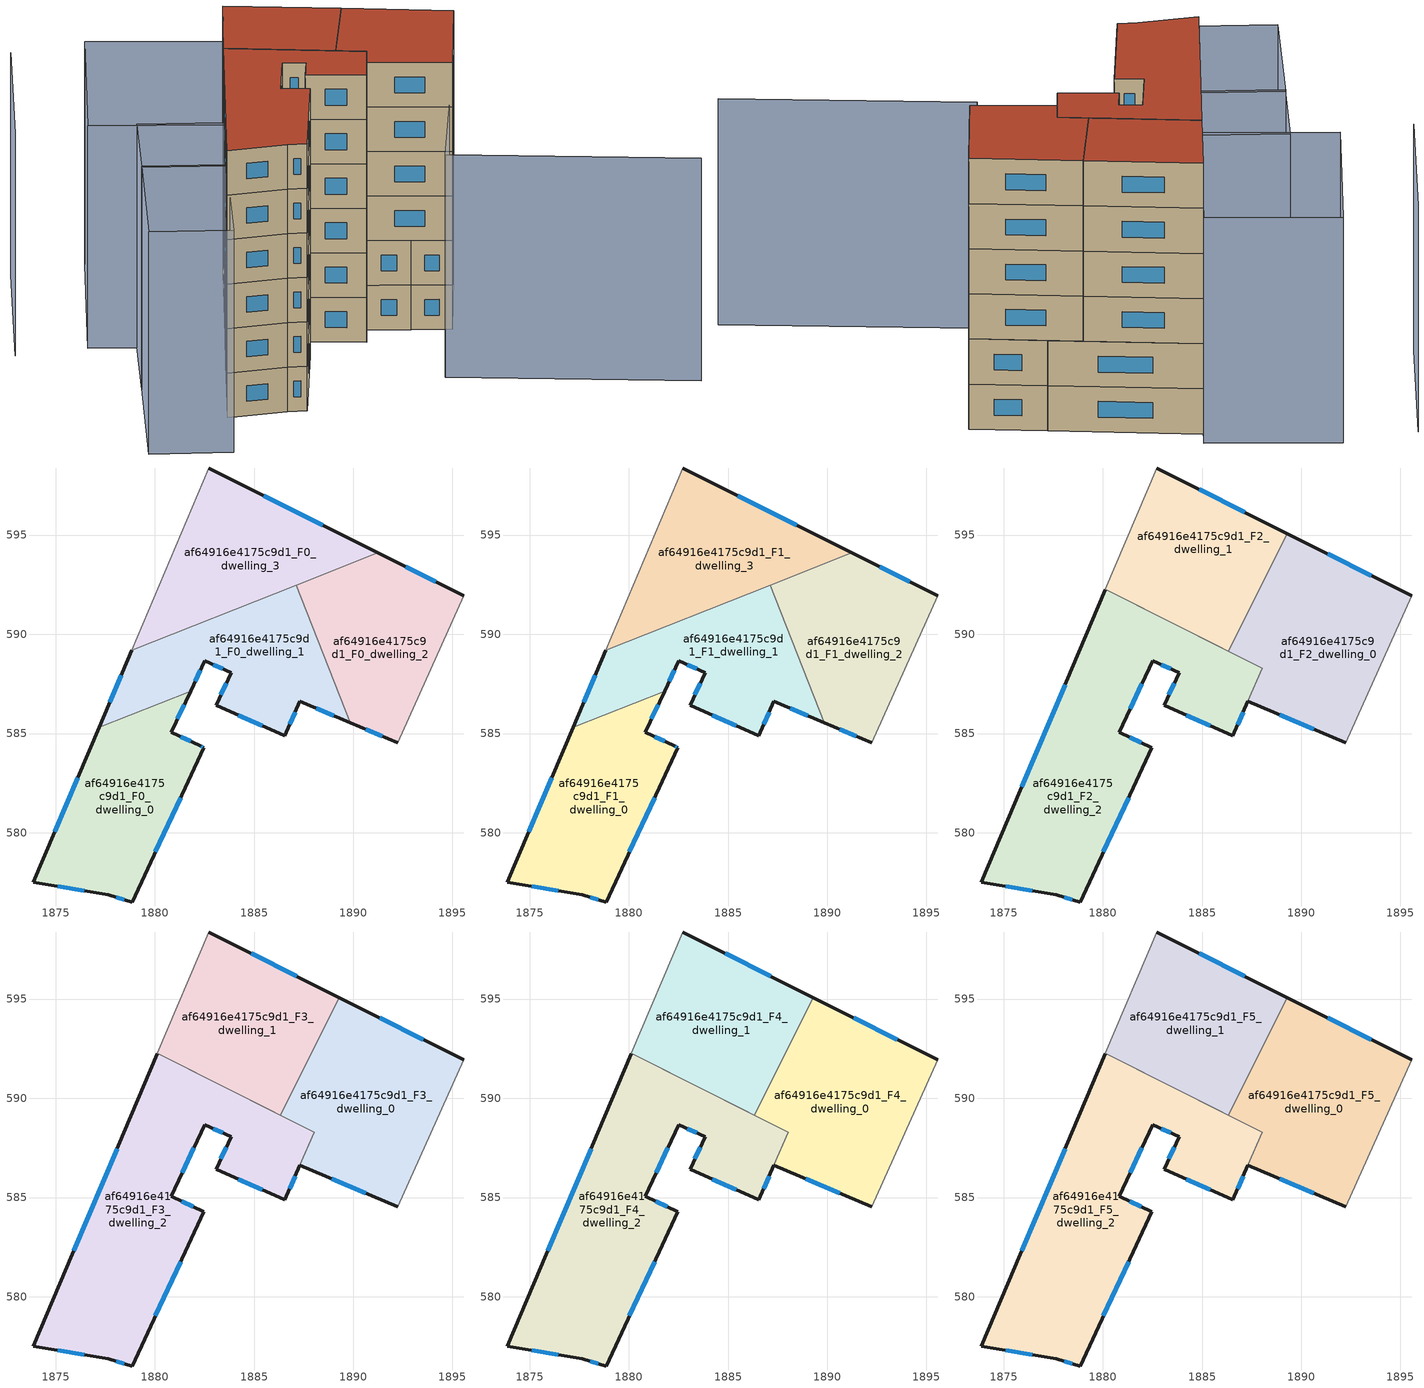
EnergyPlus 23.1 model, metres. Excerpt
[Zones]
af64916e4175c9d1_F0_dwelling_0
 floor ground (EU_floor_Construction): 1881.8,587.14 1880.83,585.06 1882.28,584.38 1882.48,584.29 1878.86,576.51 1877.67,576.88 1873.89,577.51 1877.19,585.32 z0
 wall outside (EU_wall_Construction): 1877.19,585.32 1873.89,577.51 1877.67,576.88 1878.86,576.51 1882.48,584.29 1882.28,584.38 1880.83,585.06 1881.8,587.14 z0:3
 wall to af64916e4175c9d1_F0_dwelling_1 (EU_wall_Construction): 1881.8,587.14 1877.19,585.32 z0:3
 window (EU_Window_Construction): 1878.05,576.76 1878.47,576.63 / 1875.12,577.31 1876.44,577.09 / 1876.12,582.78 1874.96,580.05 / 1881.14,585.74 1881.48,586.46 / 1881.81,584.6 1881.3,584.84 / 1882.41,584.32 1882.34,584.35 / 1880.03,579.04 1881.3,581.76 z0.98:2.02
af64916e4175c9d1_F0_dwelling_1
 floor ground (EU_floor_Construction): 1887.12,592.48 1889.85,585.55 1887.32,586.63 1886.55,584.89 1883.09,586.42 1883.85,588.06 1882.53,588.68 1881.8,587.14 1877.19,585.32 1878.84,589.21 z0
 wall outside (EU_wall_Construction): 1881.8,587.14 1882.53,588.68 1883.85,588.06 1883.09,586.42 1886.55,584.89 1887.32,586.63 1889.85,585.55 / 1878.84,589.21 1877.19,585.32 z0:3
 wall to af64916e4175c9d1_F0_dwelling_2 (EU_wall_Construction): 1889.85,585.55 1887.12,592.48 z0:3
 wall to af64916e4175c9d1_F0_dwelling_3 (EU_wall_Construction): 1887.12,592.48 1878.84,589.21 z0:3
 window (EU_Window_Construction): 1883.6,587.53 1883.33,586.96 / 1882.96,588.48 1883.42,588.26 / 1882.04,587.64 1882.29,588.18 / 1878.31,587.94 1877.73,586.58 / 1888.14,586.28 1889.03,585.9 / 1886.8,585.46 1887.07,586.07 / 1884.21,585.92 1885.42,585.39 z0.98:2.02
af64916e4175c9d1_F0_dwelling_2
 floor ground (EU_floor_Construction): 1895.56,591.94 1892.24,584.54 1889.85,585.55 1887.12,592.48 1891.24,594.11 z0
 wall outside (EU_wall_Construction): 1889.85,585.55 1892.24,584.54 / 1895.56,591.94 1891.24,594.11 z0:3
 wall adiabatic (EU_wall_Construction): 1892.24,584.54 1895.56,591.94 z0:3
 wall to af64916e4175c9d1_F0_dwelling_3 (EU_wall_Construction): 1891.24,594.11 1887.12,592.48 z0:3
 window (EU_Window_Construction): 1890.63,585.22 1891.46,584.87 / 1894.15,592.64 1892.65,593.4 z0.98:2.02
af64916e4175c9d1_F0_dwelling_3
 floor ground (EU_floor_Construction): 1891.24,594.11 1878.84,589.21 1882.73,598.38 z0
 wall outside (EU_wall_Construction): 1891.24,594.11 1882.73,598.38 z0:3
 wall adiabatic (EU_wall_Construction): 1882.73,598.38 1878.84,589.21 z0:3
 window (EU_Window_Construction): 1888.47,595.5 1885.5,596.99 z0.98:2.02
af64916e4175c9d1_F1_dwelling_0
 floor to af64916e4175c9d1_F0_dwelling_0 (EU_floor_Construction): 1881.8,587.14 1880.83,585.06 1882.28,584.38 1882.48,584.29 1878.86,576.51 1877.67,576.88 1873.89,577.51 1877.19,585.32 z3
 wall outside (EU_wall_Construction): 1877.19,585.32 1873.89,577.51 1877.67,576.88 1878.86,576.51 1882.48,584.29 1882.28,584.38 1880.83,585.06 1881.8,587.14 z3:6
 wall to af64916e4175c9d1_F1_dwelling_1 (EU_wall_Construction): 1881.8,587.14 1877.19,585.32 z3:6
 window (EU_Window_Construction): 1878.05,576.76 1878.47,576.63 / 1875.12,577.31 1876.44,577.09 / 1876.12,582.78 1874.96,580.05 / 1881.14,585.74 1881.48,586.46 / 1881.81,584.6 1881.3,584.84 / 1882.41,584.32 1882.34,584.35 / 1880.03,579.04 1881.3,581.76 z3.98:5.02
af64916e4175c9d1_F1_dwelling_1
 floor to af64916e4175c9d1_F0_dwelling_1 (EU_floor_Construction): 1887.12,592.48 1889.85,585.55 1887.32,586.63 1886.55,584.89 1883.09,586.42 1883.85,588.06 1882.53,588.68 1881.8,587.14 1877.19,585.32 1878.84,589.21 z3
 wall outside (EU_wall_Construction): 1881.8,587.14 1882.53,588.68 1883.85,588.06 1883.09,586.42 1886.55,584.89 1887.32,586.63 1889.85,585.55 / 1878.84,589.21 1877.19,585.32 z3:6
 wall to af64916e4175c9d1_F1_dwelling_2 (EU_wall_Construction): 1889.85,585.55 1887.12,592.48 z3:6
 wall to af64916e4175c9d1_F1_dwelling_3 (EU_wall_Construction): 1887.12,592.48 1878.84,589.21 z3:6
 window (EU_Window_Construction): 1883.6,587.53 1883.33,586.96 / 1882.96,588.48 1883.42,588.26 / 1882.04,587.64 1882.29,588.18 / 1878.31,587.94 1877.73,586.58 / 1888.14,586.28 1889.03,585.9 / 1886.8,585.46 1887.07,586.07 / 1884.21,585.92 1885.42,585.39 z3.98:5.02
af64916e4175c9d1_F1_dwelling_2
 floor to af64916e4175c9d1_F0_dwelling_2 (EU_floor_Construction): 1895.56,591.94 1892.24,584.54 1889.85,585.55 1887.12,592.48 1891.24,594.11 z3
 wall outside (EU_wall_Construction): 1889.85,585.55 1892.24,584.54 / 1895.56,591.94 1891.24,594.11 z3:6
 wall adiabatic (EU_wall_Construction): 1892.24,584.54 1895.56,591.94 z3:6
 wall to af64916e4175c9d1_F1_dwelling_3 (EU_wall_Construction): 1891.24,594.11 1887.12,592.48 z3:6
 window (EU_Window_Construction): 1890.63,585.22 1891.46,584.87 / 1894.15,592.64 1892.65,593.4 z3.98:5.02
af64916e4175c9d1_F1_dwelling_3
 floor to af64916e4175c9d1_F0_dwelling_3 (EU_floor_Construction): 1891.24,594.11 1878.84,589.21 1882.73,598.38 z3
 wall outside (EU_wall_Construction): 1891.24,594.11 1882.73,598.38 z3:6
 wall adiabatic (EU_wall_Construction): 1882.73,598.38 1878.84,589.21 z3:6
 window (EU_Window_Construction): 1888.47,595.5 1885.5,596.99 z3.98:5.02
 ceiling adiabatic (EU_roof_Construction): 1882.97,590.84 1880.14,592.26 1878.84,589.21 z6
af64916e4175c9d1_F2_dwelling_0
 floor to af64916e4175c9d1_F1_dwelling_2 (EU_floor_Construction): 1895.56,591.94 1892.24,584.54 1889.85,585.55 1887.51,591.5 1888.21,592.91 1891.24,594.1 z6
 floor to af64916e4175c9d1_F1_dwelling_1 (EU_floor_Construction): 1887.51,591.5 1889.85,585.55 1887.32,586.63 1888.04,588.29 1884.24,590.2 1886.33,589.15 z6
 floor to af64916e4175c9d1_F1_dwelling_3 (EU_floor_Construction): 1891.24,594.1 1888.21,592.91 1889.3,595.08 z6
 wall outside (EU_wall_Construction): 1895.56,591.94 1889.3,595.08 / 1887.31,586.63 1892.24,584.54 z6:9
 wall to af64916e4175c9d1_F2_dwelling_1 (EU_wall_Construction): 1889.3,595.08 1886.33,589.15 1880.14,592.26 z6:9
 wall adiabatic (EU_wall_Construction): 1892.24,584.54 1895.56,591.94 z6:9
 wall to af64916e4175c9d1_F2_dwelling_2 (EU_wall_Construction): 1880.14,592.26 1888.04,588.29 1887.31,586.63 z6:9
 window (EU_Window_Construction): 1893.52,592.96 1891.34,594.06 / 1888.91,585.95 1890.63,585.22 z6.98:8.02
af64916e4175c9d1_F2_dwelling_1
 floor to af64916e4175c9d1_F1_dwelling_1 (EU_floor_Construction): 1887.12,592.48 1887.51,591.5 1886.33,589.15 1882.97,590.84 z6
 floor to af64916e4175c9d1_F1_dwelling_3 (EU_floor_Construction): 1889.3,595.08 1888.21,592.91 1882.97,590.84 1880.14,592.26 1882.73,598.38 z6
 floor to af64916e4175c9d1_F1_dwelling_2 (EU_floor_Construction): 1888.21,592.91 1887.51,591.5 1887.12,592.48 z6
 wall outside (EU_wall_Construction): 1889.3,595.08 1882.73,598.38 z6:9
 wall adiabatic (EU_wall_Construction): 1882.73,598.38 1880.14,592.26 z6:9
 window (EU_Window_Construction): 1887.16,596.15 1884.87,597.31 z6.98:8.02
af64916e4175c9d1_F2_dwelling_2
 floor to af64916e4175c9d1_F1_dwelling_0 (EU_floor_Construction): 1881.8,587.14 1880.83,585.06 1882.28,584.38 1882.48,584.29 1878.86,576.51 1877.67,576.88 1873.89,577.51 1877.19,585.32 z6
 floor to af64916e4175c9d1_F1_dwelling_1 (EU_floor_Construction): 1888.04,588.29 1887.32,586.63 1886.55,584.89 1883.09,586.42 1883.85,588.06 1882.53,588.68 1881.8,587.14 1877.19,585.32 1878.84,589.21 1882.96,590.84 z6
 floor adiabatic (EU_floor_Construction): 1882.96,590.84 1878.84,589.21 1880.13,592.26 z6
 wall outside (EU_wall_Construction): 1880.13,592.26 1873.89,577.51 1877.67,576.88 1878.86,576.51 1882.48,584.29 1880.83,585.06 1882.53,588.68 1883.85,588.06 1883.09,586.42 1886.55,584.89 1887.31,586.63 z6:9
 window (EU_Window_Construction): 1882.96,588.48 1883.42,588.26 / 1881.38,586.24 1881.97,587.5 / 1881.94,584.54 1881.36,584.81 / 1880.03,579.04 1881.3,581.76 / 1878.05,576.76 1878.47,576.63 / 1875.12,577.31 1876.44,577.09 / 1878.1,587.46 1875.92,582.31 / 1886.8,585.46 1887.06,586.06 / 1884.21,585.92 1885.42,585.39 / 1883.6,587.53 1883.33,586.96 z6.98:8.02
af64916e4175c9d1_F3_dwelling_0
 floor to af64916e4175c9d1_F2_dwelling_0 (EU_floor_Construction): 1895.56,591.94 1892.24,584.54 1887.31,586.63 1888.04,588.29 1880.14,592.26 1886.33,589.15 1889.3,595.08 z9
 wall outside (EU_wall_Construction): 1895.56,591.94 1889.3,595.08 / 1887.31,586.63 1892.24,584.54 z9:12
 wall to af64916e4175c9d1_F3_dwelling_1 (EU_wall_Construction): 1889.3,595.08 1886.33,589.15 1880.14,592.26 z9:12
 wall adiabatic (EU_wall_Construction): 1892.24,584.54 1895.56,591.94 z9:12
 wall to af64916e4175c9d1_F3_dwelling_2 (EU_wall_Construction): 1880.14,592.26 1888.04,588.29 1887.31,586.63 z9:12
 window (EU_Window_Construction): 1893.52,592.96 1891.34,594.06 / 1888.91,585.95 1890.63,585.22 z9.98:11.02
af64916e4175c9d1_F3_dwelling_1
 floor to af64916e4175c9d1_F2_dwelling_1 (EU_floor_Construction): 1889.3,595.08 1886.33,589.15 1880.14,592.26 1882.73,598.38 z9
 wall outside (EU_wall_Construction): 1889.3,595.08 1882.73,598.38 z9:12
 wall adiabatic (EU_wall_Construction): 1882.73,598.38 1880.14,592.26 z9:12
 window (EU_Window_Construction): 1887.16,596.15 1884.87,597.31 z9.98:11.02
af64916e4175c9d1_F3_dwelling_2
 floor to af64916e4175c9d1_F2_dwelling_2 (EU_floor_Construction): 1888.04,588.29 1887.31,586.63 1886.55,584.89 1883.09,586.42 1883.85,588.06 1882.53,588.68 1880.83,585.06 1882.48,584.29 1878.86,576.51 1877.67,576.88 1873.89,577.51 1880.13,592.26 z9
 wall outside (EU_wall_Construction): 1880.13,592.26 1873.89,577.51 1877.67,576.88 1878.86,576.51 1882.48,584.29 1880.83,585.06 1882.53,588.68 1883.85,588.06 1883.09,586.42 1886.55,584.89 1887.31,586.63 z9:12
 window (EU_Window_Construction): 1882.96,588.48 1883.42,588.26 / 1881.38,586.24 1881.97,587.5 / 1881.94,584.54 1881.36,584.81 / 1880.03,579.04 1881.3,581.76 / 1878.05,576.76 1878.47,576.63 / 1875.12,577.31 1876.44,577.09 / 1878.1,587.46 1875.92,582.31 / 1886.8,585.46 1887.06,586.06 / 1884.21,585.92 1885.42,585.39 / 1883.6,587.53 1883.33,586.96 z9.98:11.02
af64916e4175c9d1_F4_dwelling_0
 floor to af64916e4175c9d1_F3_dwelling_0 (EU_floor_Construction): 1895.56,591.94 1892.24,584.54 1887.31,586.63 1888.04,588.29 1880.14,592.26 1886.33,589.15 1889.3,595.08 z12
 wall outside (EU_wall_Construction): 1895.56,591.94 1889.3,595.08 / 1887.31,586.63 1892.24,584.54 z12:15
 wall to af64916e4175c9d1_F4_dwelling_1 (EU_wall_Construction): 1889.3,595.08 1886.33,589.15 1880.14,592.26 z12:15
 wall adiabatic (EU_wall_Construction): 1892.24,584.54 1895.56,591.94 z12:15
 wall to af64916e4175c9d1_F4_dwelling_2 (EU_wall_Construction): 1880.14,592.26 1888.04,588.29 1887.31,586.63 z12:15
 window (EU_Window_Construction): 1893.52,592.96 1891.34,594.06 / 1888.91,585.95 1890.63,585.22 z12.98:14.02
af64916e4175c9d1_F4_dwelling_1
 floor to af64916e4175c9d1_F3_dwelling_1 (EU_floor_Construction): 1889.3,595.08 1886.33,589.15 1880.14,592.26 1882.73,598.38 z12
 wall outside (EU_wall_Construction): 1889.3,595.08 1882.73,598.38 z12:15
 wall adiabatic (EU_wall_Construction): 1882.73,598.38 1880.14,592.26 z12:15
 window (EU_Window_Construction): 1887.16,596.15 1884.87,597.31 z12.98:14.02
af64916e4175c9d1_F4_dwelling_2
 floor to af64916e4175c9d1_F3_dwelling_2 (EU_floor_Construction): 1888.04,588.29 1887.31,586.63 1886.55,584.89 1883.09,586.42 1883.85,588.06 1882.53,588.68 1880.83,585.06 1882.48,584.29 1878.86,576.51 1877.67,576.88 1873.89,577.51 1880.13,592.26 z12
 wall outside (EU_wall_Construction): 1880.13,592.26 1873.89,577.51 1877.67,576.88 1878.86,576.51 1882.48,584.29 1880.83,585.06 1882.53,588.68 1883.85,588.06 1883.09,586.42 1886.55,584.89 1887.31,586.63 z12:15
 window (EU_Window_Construction): 1882.96,588.48 1883.42,588.26 / 1881.38,586.24 1881.97,587.5 / 1881.94,584.54 1881.36,584.81 / 1880.03,579.04 1881.3,581.76 / 1878.05,576.76 1878.47,576.63 / 1875.12,577.31 1876.44,577.09 / 1878.1,587.46 1875.92,582.31 / 1886.8,585.46 1887.06,586.06 / 1884.21,585.92 1885.42,585.39 / 1883.6,587.53 1883.33,586.96 z12.98:14.02
af64916e4175c9d1_F5_dwelling_0
 floor to af64916e4175c9d1_F4_dwelling_0 (EU_floor_Construction): 1895.56,591.94 1892.24,584.54 1887.31,586.63 1888.04,588.29 1880.14,592.26 1886.33,589.15 1889.3,595.08 z15
 wall outside (EU_wall_Construction): 1895.56,591.94 1889.3,595.08 / 1887.31,586.63 1892.24,584.54 z15:18
 wall to af64916e4175c9d1_F5_dwelling_1 (EU_wall_Construction): 1889.3,595.08 1886.33,589.15 1880.14,592.26 z15:18
 wall adiabatic (EU_wall_Construction): 1892.24,584.54 1895.56,591.94 z15:18
 wall to af64916e4175c9d1_F5_dwelling_2 (EU_wall_Construction): 1880.14,592.26 1888.04,588.29 1887.31,586.63 z15:18
 window (EU_Window_Construction): 1893.52,592.96 1891.34,594.06 / 1888.91,585.95 1890.63,585.22 z15.98:17.02
 roof outside (EU_roof_Construction): 1892.24,584.54 1895.56,591.94 1889.3,595.08 1886.33,589.15 1880.14,592.26 1888.04,588.29 1887.31,586.63 z18
af64916e4175c9d1_F5_dwelling_1
 floor to af64916e4175c9d1_F4_dwelling_1 (EU_floor_Construction): 1889.3,595.08 1886.33,589.15 1880.14,592.26 1882.73,598.38 z15
 wall outside (EU_wall_Construction): 1889.3,595.08 1882.73,598.38 z15:18
 wall adiabatic (EU_wall_Construction): 1882.73,598.38 1880.14,592.26 z15:18
 window (EU_Window_Construction): 1887.16,596.15 1884.87,597.31 z15.98:17.02
 roof outside (EU_roof_Construction): 1886.33,589.15 1889.3,595.08 1882.73,598.38 1880.14,592.26 z18
af64916e4175c9d1_F5_dwelling_2
 floor to af64916e4175c9d1_F4_dwelling_2 (EU_floor_Construction): 1888.04,588.29 1887.31,586.63 1886.55,584.89 1883.09,586.42 1883.85,588.06 1882.53,588.68 1880.83,585.06 1882.48,584.29 1878.86,576.51 1877.67,576.88 1873.89,577.51 1880.13,592.26 z15
 wall outside (EU_wall_Construction): 1880.13,592.26 1873.89,577.51 1877.67,576.88 1878.86,576.51 1882.48,584.29 1880.83,585.06 1882.53,588.68 1883.85,588.06 1883.09,586.42 1886.55,584.89 1887.31,586.63 z15:18
 window (EU_Window_Construction): 1882.96,588.48 1883.42,588.26 / 1881.38,586.24 1881.97,587.5 / 1881.94,584.54 1881.36,584.81 / 1880.03,579.04 1881.3,581.76 / 1878.05,576.76 1878.47,576.63 / 1875.12,577.31 1876.44,577.09 / 1878.1,587.46 1875.92,582.31 / 1886.8,585.46 1887.06,586.06 / 1884.21,585.92 1885.42,585.39 / 1883.6,587.53 1883.33,586.96 z15.98:17.02
 roof outside (EU_roof_Construction): 1886.55,584.89 1887.31,586.63 1888.04,588.29 1880.13,592.26 1873.89,577.51 1877.67,576.88 1878.86,576.51 1882.48,584.29 1880.83,585.06 1882.53,588.68 1883.85,588.06 1883.09,586.42 z18
shading: 1870.58,603.3 1865.77,591.66 / 1903.07,570.99 1888.79,577.85 / 1888.79,577.85 1895.56,591.94 / 1867.16,574.24 1870.86,583.82 / 1870.86,583.82 1875.76,581.92 / 1875.76,581.92 1872.06,572.35 / 1872.06,572.35 1867.16,574.24 / 1870.78,583.61 1873.23,589.95 / 1873.23,589.95 1878.31,587.99 / 1878.31,587.99 1875.86,581.65 / 1875.86,581.65 1870.78,583.61 / 1883.29,599.72 1878.19,587.65 / 1878.19,587.65 1870.35,590.97 / 1870.35,590.97 1875.45,603.04 / 1875.45,603.04 1883.29,599.72 z0:15
[Building]
EU S2 Campaign: North Axis=0; Terrain=City; Solar Distribution=FullExterior
[Site:Location]
Bologna: Latitude=44.5; Longitude=11.25; Time Zone=1; Elevation=37
[SizingPeriod:WeatherFileDays]
AnnualSizingPeriod: Begin Month=1; Begin Day of Month=1; End Month=12; End Day of Month=31; Day of Week for Start Day=Monday; Use Weather File Daylight Saving Period=No; Use Weather File Rain and Snow Indicators=No
[MATERIAL]
EU_InternalMass_Material: Roughness=MediumRough; Thickness=0.1; Conductivity=1; Density=1800; Specific Heat=900; Thermal Absorptance=0.9; Solar Absorptance=0.7; Visible Absorptance=0.7
[MATERIAL:NOMASS] Roughness=MediumRough; Thermal Absorptance=0.9; Solar Absorptance=0.7; Visible Absorptance=0.7
Name | Thermal Resistance
EU_wall_NoMass | 0.905828
EU_roof_NoMass | 0.37593
EU_floor_NoMass | 0.67114
[WINDOWMATERIAL:SIMPLEGLAZINGSYSTEM]
EU_Window_SimpleGlazing: UFactor=4.52486; Solar Heat Gain Coefficient=0.85; Visible Transmittance=0.85
[CONSTRUCTION]
EU_wall_Construction: EU_wall_NoMass
EU_roof_Construction: EU_roof_NoMass
EU_floor_Construction: EU_floor_NoMass
EU_Window_Construction: EU_Window_SimpleGlazing
EU_InternalMass_Construction: EU_InternalMass_Material
[ZONE] Type=1; Multiplier=1; Ceiling Height=autocalculate; Floor Area=autocalculate; Part of Total Floor Area=Yes
Name | Volume
af64916e4175c9d1_F0_dwelling_0; af64916e4175c9d1_F1_dwelling_0 | 144.631
af64916e4175c9d1_F2_dwelling_0 | 168.578
af64916e4175c9d1_F3_dwelling_0; af64916e4175c9d1_F4_dwelling_0; af64916e4175c9d1_F5_dwelling_0 | 168.551
af64916e4175c9d1_F0_dwelling_1; af64916e4175c9d1_F1_dwelling_1 | 140.821
af64916e4175c9d1_F2_dwelling_1; af64916e4175c9d1_F3_dwelling_1; af64916e4175c9d1_F4_dwelling_1; af64916e4175c9d1_F5_dwelling_1 | 142.094
af64916e4175c9d1_F0_dwelling_2; af64916e4175c9d1_F1_dwelling_2 | 140.826
af64916e4175c9d1_F2_dwelling_2; af64916e4175c9d1_F3_dwelling_2; af64916e4175c9d1_F4_dwelling_2; af64916e4175c9d1_F5_dwelling_2 | 257.695
af64916e4175c9d1_F0_dwelling_3; af64916e4175c9d1_F1_dwelling_3 | 142.115
[INTERNALMASS] Construction=EU_InternalMass_Construction
Name | Zone or ZoneList | Surface Area
af64916e4175c9d1_F0_dwelling_0_EU_InternalMass | af64916e4175c9d1_F0_dwelling_0 | 48.2102
af64916e4175c9d1_F0_dwelling_1_EU_InternalMass | af64916e4175c9d1_F0_dwelling_1 | 46.9406
af64916e4175c9d1_F0_dwelling_2_EU_InternalMass | af64916e4175c9d1_F0_dwelling_2 | 46.9408
af64916e4175c9d1_F0_dwelling_3_EU_InternalMass | af64916e4175c9d1_F0_dwelling_3 | 47.3718
af64916e4175c9d1_F1_dwelling_0_EU_InternalMass | af64916e4175c9d1_F1_dwelling_0 | 48.2102
af64916e4175c9d1_F1_dwelling_1_EU_InternalMass | af64916e4175c9d1_F1_dwelling_1 | 46.9406
af64916e4175c9d1_F1_dwelling_2_EU_InternalMass | af64916e4175c9d1_F1_dwelling_2 | 46.9408
af64916e4175c9d1_F1_dwelling_3_EU_InternalMass | af64916e4175c9d1_F1_dwelling_3 | 47.3718
af64916e4175c9d1_F2_dwelling_0_EU_InternalMass | af64916e4175c9d1_F2_dwelling_0 | 56.2054
af64916e4175c9d1_F2_dwelling_1_EU_InternalMass | af64916e4175c9d1_F2_dwelling_1 | 47.3644
af64916e4175c9d1_F2_dwelling_2_EU_InternalMass | af64916e4175c9d1_F2_dwelling_2 | 85.8936
af64916e4175c9d1_F3_dwelling_0_EU_InternalMass | af64916e4175c9d1_F3_dwelling_0 | 56.2054
af64916e4175c9d1_F3_dwelling_1_EU_InternalMass | af64916e4175c9d1_F3_dwelling_1 | 47.3644
af64916e4175c9d1_F3_dwelling_2_EU_InternalMass | af64916e4175c9d1_F3_dwelling_2 | 85.8936
af64916e4175c9d1_F4_dwelling_0_EU_InternalMass | af64916e4175c9d1_F4_dwelling_0 | 56.2054
af64916e4175c9d1_F4_dwelling_1_EU_InternalMass | af64916e4175c9d1_F4_dwelling_1 | 47.3644
af64916e4175c9d1_F4_dwelling_2_EU_InternalMass | af64916e4175c9d1_F4_dwelling_2 | 85.8936
af64916e4175c9d1_F5_dwelling_0_EU_InternalMass | af64916e4175c9d1_F5_dwelling_0 | 56.2054
af64916e4175c9d1_F5_dwelling_1_EU_InternalMass | af64916e4175c9d1_F5_dwelling_1 | 47.3644
af64916e4175c9d1_F5_dwelling_2_EU_InternalMass | af64916e4175c9d1_F5_dwelling_2 | 85.8936
[OTHEREQUIPMENT] Fuel Type=Electricity; Design Level Calculation Method=Watts/Area; Power per Zone Floor Area=1; Fraction Latent=0; Fraction Radiant=0; Fraction Lost=0; Carbon Dioxide Generation Rate=0; EndUse Subcategory=EU_Step8_InternalGains
Name | Zone or ZoneList or Space or SpaceList | Schedule
EU_Step8_InternalGain_af64916e4175c9d1_F0_dwelling_0_f000 | af64916e4175c9d1_F0_dwelling_0 | EU_Step8_GainSchedule_af64916e4175c9d1_F0_dwelling_0_f000
EU_Step8_InternalGain_af64916e4175c9d1_F0_dwelling_1_f000 | af64916e4175c9d1_F0_dwelling_1 | EU_Step8_GainSchedule_af64916e4175c9d1_F0_dwelling_1_f000
EU_Step8_InternalGain_af64916e4175c9d1_F0_dwelling_2_f000 | af64916e4175c9d1_F0_dwelling_2 | EU_Step8_GainSchedule_af64916e4175c9d1_F0_dwelling_2_f000
EU_Step8_InternalGain_af64916e4175c9d1_F0_dwelling_3_f000 | af64916e4175c9d1_F0_dwelling_3 | EU_Step8_GainSchedule_af64916e4175c9d1_F0_dwelling_3_f000
EU_Step8_InternalGain_af64916e4175c9d1_F1_dwelling_0_f000 | af64916e4175c9d1_F1_dwelling_0 | EU_Step8_GainSchedule_af64916e4175c9d1_F1_dwelling_0_f000
EU_Step8_InternalGain_af64916e4175c9d1_F1_dwelling_1_f000 | af64916e4175c9d1_F1_dwelling_1 | EU_Step8_GainSchedule_af64916e4175c9d1_F1_dwelling_1_f000
EU_Step8_InternalGain_af64916e4175c9d1_F1_dwelling_2_f000 | af64916e4175c9d1_F1_dwelling_2 | EU_Step8_GainSchedule_af64916e4175c9d1_F1_dwelling_2_f000
EU_Step8_InternalGain_af64916e4175c9d1_F1_dwelling_3_f000 | af64916e4175c9d1_F1_dwelling_3 | EU_Step8_GainSchedule_af64916e4175c9d1_F1_dwelling_3_f000
EU_Step8_InternalGain_af64916e4175c9d1_F2_dwelling_0_f000 | af64916e4175c9d1_F2_dwelling_0 | EU_Step8_GainSchedule_af64916e4175c9d1_F2_dwelling_0_f000
EU_Step8_InternalGain_af64916e4175c9d1_F2_dwelling_1_f000 | af64916e4175c9d1_F2_dwelling_1 | EU_Step8_GainSchedule_af64916e4175c9d1_F2_dwelling_1_f000
EU_Step8_InternalGain_af64916e4175c9d1_F2_dwelling_2_f000 | af64916e4175c9d1_F2_dwelling_2 | EU_Step8_GainSchedule_af64916e4175c9d1_F2_dwelling_2_f000
EU_Step8_InternalGain_af64916e4175c9d1_F3_dwelling_0_f000 | af64916e4175c9d1_F3_dwelling_0 | EU_Step8_GainSchedule_af64916e4175c9d1_F3_dwelling_0_f000
EU_Step8_InternalGain_af64916e4175c9d1_F3_dwelling_1_f000 | af64916e4175c9d1_F3_dwelling_1 | EU_Step8_GainSchedule_af64916e4175c9d1_F3_dwelling_1_f000
EU_Step8_InternalGain_af64916e4175c9d1_F3_dwelling_2_f000 | af64916e4175c9d1_F3_dwelling_2 | EU_Step8_GainSchedule_af64916e4175c9d1_F3_dwelling_2_f000
EU_Step8_InternalGain_af64916e4175c9d1_F4_dwelling_0_f000 | af64916e4175c9d1_F4_dwelling_0 | EU_Step8_GainSchedule_af64916e4175c9d1_F4_dwelling_0_f000
EU_Step8_InternalGain_af64916e4175c9d1_F4_dwelling_1_f000 | af64916e4175c9d1_F4_dwelling_1 | EU_Step8_GainSchedule_af64916e4175c9d1_F4_dwelling_1_f000
EU_Step8_InternalGain_af64916e4175c9d1_F4_dwelling_2_f000 | af64916e4175c9d1_F4_dwelling_2 | EU_Step8_GainSchedule_af64916e4175c9d1_F4_dwelling_2_f000
EU_Step8_InternalGain_af64916e4175c9d1_F5_dwelling_0_f000 | af64916e4175c9d1_F5_dwelling_0 | EU_Step8_GainSchedule_af64916e4175c9d1_F5_dwelling_0_f000
EU_Step8_InternalGain_af64916e4175c9d1_F5_dwelling_1_f000 | af64916e4175c9d1_F5_dwelling_1 | EU_Step8_GainSchedule_af64916e4175c9d1_F5_dwelling_1_f000
EU_Step8_InternalGain_af64916e4175c9d1_F5_dwelling_2_f000 | af64916e4175c9d1_F5_dwelling_2 | EU_Step8_GainSchedule_af64916e4175c9d1_F5_dwelling_2_f000
[ZONEVENTILATION:DESIGNFLOWRATE] Schedule=EU_AlwaysOn; Design Flow Rate Calculation Method=AirChanges/Hour; Air Changes per Hour=0.73129; Ventilation Type=Natural; Fan Pressure Rise=0; Fan Total Efficiency=1; Constant Term Coefficient=1; Temperature Term Coefficient=0; Velocity Term Coefficient=0; Velocity Squared Term Coefficient=0; Minimum Indoor Temperature=-100; Maximum Indoor Temperature=100; Delta Temperature=-100; Minimum Outdoor Temperature=-100; Maximum Outdoor Temperature=100; Maximum Wind Speed=40
Name | Zone or ZoneList or Space or SpaceList
EU_ConstantAir_af64916e4175c9d1_F0_dwelling_0 | af64916e4175c9d1_F0_dwelling_0
EU_ConstantAir_af64916e4175c9d1_F0_dwelling_1 | af64916e4175c9d1_F0_dwelling_1
EU_ConstantAir_af64916e4175c9d1_F0_dwelling_2 | af64916e4175c9d1_F0_dwelling_2
EU_ConstantAir_af64916e4175c9d1_F0_dwelling_3 | af64916e4175c9d1_F0_dwelling_3
EU_ConstantAir_af64916e4175c9d1_F1_dwelling_0 | af64916e4175c9d1_F1_dwelling_0
EU_ConstantAir_af64916e4175c9d1_F1_dwelling_1 | af64916e4175c9d1_F1_dwelling_1
EU_ConstantAir_af64916e4175c9d1_F1_dwelling_2 | af64916e4175c9d1_F1_dwelling_2
EU_ConstantAir_af64916e4175c9d1_F1_dwelling_3 | af64916e4175c9d1_F1_dwelling_3
EU_ConstantAir_af64916e4175c9d1_F2_dwelling_0 | af64916e4175c9d1_F2_dwelling_0
EU_ConstantAir_af64916e4175c9d1_F2_dwelling_1 | af64916e4175c9d1_F2_dwelling_1
EU_ConstantAir_af64916e4175c9d1_F2_dwelling_2 | af64916e4175c9d1_F2_dwelling_2
EU_ConstantAir_af64916e4175c9d1_F3_dwelling_0 | af64916e4175c9d1_F3_dwelling_0
EU_ConstantAir_af64916e4175c9d1_F3_dwelling_1 | af64916e4175c9d1_F3_dwelling_1
EU_ConstantAir_af64916e4175c9d1_F3_dwelling_2 | af64916e4175c9d1_F3_dwelling_2
EU_ConstantAir_af64916e4175c9d1_F4_dwelling_0 | af64916e4175c9d1_F4_dwelling_0
EU_ConstantAir_af64916e4175c9d1_F4_dwelling_1 | af64916e4175c9d1_F4_dwelling_1
EU_ConstantAir_af64916e4175c9d1_F4_dwelling_2 | af64916e4175c9d1_F4_dwelling_2
EU_ConstantAir_af64916e4175c9d1_F5_dwelling_0 | af64916e4175c9d1_F5_dwelling_0
EU_ConstantAir_af64916e4175c9d1_F5_dwelling_1 | af64916e4175c9d1_F5_dwelling_1
EU_ConstantAir_af64916e4175c9d1_F5_dwelling_2 | af64916e4175c9d1_F5_dwelling_2
[HVACTEMPLATE:THERMOSTAT] Constant Heating Setpoint=20; Constant Cooling Setpoint=50
EU_HeatOnly_af64916e4175c9d1_F0_dwelling_0; EU_HeatOnly_af64916e4175c9d1_F0_dwelling_1; EU_HeatOnly_af64916e4175c9d1_F0_dwelling_2; EU_HeatOnly_af64916e4175c9d1_F0_dwelling_3; EU_HeatOnly_af64916e4175c9d1_F1_dwelling_0; EU_HeatOnly_af64916e4175c9d1_F1_dwelling_1; EU_HeatOnly_af64916e4175c9d1_F1_dwelling_2; EU_HeatOnly_af64916e4175c9d1_F1_dwelling_3; EU_HeatOnly_af64916e4175c9d1_F2_dwelling_0; EU_HeatOnly_af64916e4175c9d1_F2_dwelling_1; EU_HeatOnly_af64916e4175c9d1_F2_dwelling_2; EU_HeatOnly_af64916e4175c9d1_F3_dwelling_0; EU_HeatOnly_af64916e4175c9d1_F3_dwelling_1; EU_HeatOnly_af64916e4175c9d1_F3_dwelling_2; EU_HeatOnly_af64916e4175c9d1_F4_dwelling_0; EU_HeatOnly_af64916e4175c9d1_F4_dwelling_1; EU_HeatOnly_af64916e4175c9d1_F4_dwelling_2; EU_HeatOnly_af64916e4175c9d1_F5_dwelling_0; EU_HeatOnly_af64916e4175c9d1_F5_dwelling_1; EU_HeatOnly_af64916e4175c9d1_F5_dwelling_2
[HVACTEMPLATE:ZONE:IDEALLOADSAIRSYSTEM] System Availability Schedule=EU_AlwaysOn; Maximum Heating Supply Air Temperature=50; Minimum Cooling Supply Air Temperature=13; Maximum Heating Supply Air Humidity Ratio=0.0156; Minimum Cooling Supply Air Humidity Ratio=0.0077; Heating Limit=NoLimit; Cooling Limit=NoLimit; Heating Availability Schedule=EU_AlwaysOn; Cooling Availability Schedule=EU_CoolingOff; Dehumidification Control Type=ConstantSensibleHeatRatio; Cooling Sensible Heat Ratio=0.7; Dehumidification Setpoint=60; Humidification Control Type=None; Humidification Setpoint=30; Outdoor Air Method=None; Outdoor Air Flow Rate per Person=0.00944; Outdoor Air Flow Rate per Zone Floor Area=0; Outdoor Air Flow Rate per Zone=0; Demand Controlled Ventilation Type=None; Outdoor Air Economizer Type=NoEconomizer; Heat Recovery Type=None; Sensible Heat Recovery Effectiveness=0.7; Latent Heat Recovery Effectiveness=0.65
Name | Template Thermostat
af64916e4175c9d1_F0_dwelling_0 | EU_HeatOnly_af64916e4175c9d1_F0_dwelling_0
af64916e4175c9d1_F0_dwelling_1 | EU_HeatOnly_af64916e4175c9d1_F0_dwelling_1
af64916e4175c9d1_F0_dwelling_2 | EU_HeatOnly_af64916e4175c9d1_F0_dwelling_2
af64916e4175c9d1_F0_dwelling_3 | EU_HeatOnly_af64916e4175c9d1_F0_dwelling_3
af64916e4175c9d1_F1_dwelling_0 | EU_HeatOnly_af64916e4175c9d1_F1_dwelling_0
af64916e4175c9d1_F1_dwelling_1 | EU_HeatOnly_af64916e4175c9d1_F1_dwelling_1
af64916e4175c9d1_F1_dwelling_2 | EU_HeatOnly_af64916e4175c9d1_F1_dwelling_2
af64916e4175c9d1_F1_dwelling_3 | EU_HeatOnly_af64916e4175c9d1_F1_dwelling_3
af64916e4175c9d1_F2_dwelling_0 | EU_HeatOnly_af64916e4175c9d1_F2_dwelling_0
af64916e4175c9d1_F2_dwelling_1 | EU_HeatOnly_af64916e4175c9d1_F2_dwelling_1
af64916e4175c9d1_F2_dwelling_2 | EU_HeatOnly_af64916e4175c9d1_F2_dwelling_2
af64916e4175c9d1_F3_dwelling_0 | EU_HeatOnly_af64916e4175c9d1_F3_dwelling_0
af64916e4175c9d1_F3_dwelling_1 | EU_HeatOnly_af64916e4175c9d1_F3_dwelling_1
af64916e4175c9d1_F3_dwelling_2 | EU_HeatOnly_af64916e4175c9d1_F3_dwelling_2
af64916e4175c9d1_F4_dwelling_0 | EU_HeatOnly_af64916e4175c9d1_F4_dwelling_0
af64916e4175c9d1_F4_dwelling_1 | EU_HeatOnly_af64916e4175c9d1_F4_dwelling_1
af64916e4175c9d1_F4_dwelling_2 | EU_HeatOnly_af64916e4175c9d1_F4_dwelling_2
af64916e4175c9d1_F5_dwelling_0 | EU_HeatOnly_af64916e4175c9d1_F5_dwelling_0
af64916e4175c9d1_F5_dwelling_1 | EU_HeatOnly_af64916e4175c9d1_F5_dwelling_1
af64916e4175c9d1_F5_dwelling_2 | EU_HeatOnly_af64916e4175c9d1_F5_dwelling_2
[SIZING:ZONE] Zone Cooling Design Supply Air Temperature Input Method=SupplyAirTemperature; Zone Cooling Design Supply Air Temperature=13; Zone Heating Design Supply Air Temperature Input Method=SupplyAirTemperature; Zone Heating Design Supply Air Temperature=50; Zone Cooling Design Supply Air Humidity Ratio=0.008; Zone Heating Design Supply Air Humidity Ratio=0.008; Cooling Design Air Flow Method=DesignDay; Cooling Design Air Flow Rate=0; Cooling Minimum Air Flow per Zone Floor Area=0.000762; Cooling Minimum Air Flow=0; Cooling Minimum Air Flow Fraction=0.2; Heating Design Air Flow Method=DesignDay; Heating Design Air Flow Rate=0; Heating Maximum Air Flow per Zone Floor Area=0.002032; Heating Maximum Air Flow=0.141576; Heating Maximum Air Flow Fraction=0.3; Account for Dedicated Outdoor Air System=No; Dedicated Outdoor Air System Control Strategy=NeutralSupplyAir; Dedicated Outdoor Air Low Setpoint Temperature for Design=autosize; Dedicated Outdoor Air High Setpoint Temperature for Design=autosize; Zone Load Sizing Method=Sensible Load Only No Latent Load; Zone Latent Cooling Design Supply Air Humidity Ratio Input Method=HumidityRatioDifference; Zone Cooling Design Supply Air Humidity Ratio Difference=0.005; Zone Latent Heating Design Supply Air Humidity Ratio Input Method=HumidityRatioDifference; Zone Humidification Design Supply Air Humidity Ratio Difference=0.005
af64916e4175c9d1_F0_dwelling_0; af64916e4175c9d1_F0_dwelling_1; af64916e4175c9d1_F0_dwelling_2; af64916e4175c9d1_F0_dwelling_3; af64916e4175c9d1_F1_dwelling_0; af64916e4175c9d1_F1_dwelling_1; af64916e4175c9d1_F1_dwelling_2; af64916e4175c9d1_F1_dwelling_3; af64916e4175c9d1_F2_dwelling_0; af64916e4175c9d1_F2_dwelling_1; af64916e4175c9d1_F2_dwelling_2; af64916e4175c9d1_F3_dwelling_0; af64916e4175c9d1_F3_dwelling_1; af64916e4175c9d1_F3_dwelling_2; af64916e4175c9d1_F4_dwelling_0; af64916e4175c9d1_F4_dwelling_1; af64916e4175c9d1_F4_dwelling_2; af64916e4175c9d1_F5_dwelling_0; af64916e4175c9d1_F5_dwelling_1; af64916e4175c9d1_F5_dwelling_2
[SCHEDULE:CONSTANT]
Name | Hourly Value
EU_AlwaysOn | 1
EU_CoolingOff | 0
[SCHEDULE:FILE] Column Number=1; Rows to Skip at Top=0; Number of Hours of Data=8760; Column Separator=Comma; Interpolate to Timestep=No; Minutes per Item=60; Adjust Schedule for Daylight Savings=Yes
Name | File
EU_Step8_GainSchedule_af64916e4175c9d1_F0_dwelling_0_f000 | ../../schedules/af64916e4175c9d1/af64916e4175c9d1_F0_dwelling_0_f000_gain.csv
EU_Step8_GainSchedule_af64916e4175c9d1_F0_dwelling_1_f000 | ../../schedules/af64916e4175c9d1/af64916e4175c9d1_F0_dwelling_1_f000_gain.csv
EU_Step8_GainSchedule_af64916e4175c9d1_F0_dwelling_2_f000 | ../../schedules/af64916e4175c9d1/af64916e4175c9d1_F0_dwelling_2_f000_gain.csv
EU_Step8_GainSchedule_af64916e4175c9d1_F0_dwelling_3_f000 | ../../schedules/af64916e4175c9d1/af64916e4175c9d1_F0_dwelling_3_f000_gain.csv
EU_Step8_GainSchedule_af64916e4175c9d1_F1_dwelling_0_f000 | ../../schedules/af64916e4175c9d1/af64916e4175c9d1_F1_dwelling_0_f000_gain.csv
EU_Step8_GainSchedule_af64916e4175c9d1_F1_dwelling_1_f000 | ../../schedules/af64916e4175c9d1/af64916e4175c9d1_F1_dwelling_1_f000_gain.csv
EU_Step8_GainSchedule_af64916e4175c9d1_F1_dwelling_2_f000 | ../../schedules/af64916e4175c9d1/af64916e4175c9d1_F1_dwelling_2_f000_gain.csv
EU_Step8_GainSchedule_af64916e4175c9d1_F1_dwelling_3_f000 | ../../schedules/af64916e4175c9d1/af64916e4175c9d1_F1_dwelling_3_f000_gain.csv
EU_Step8_GainSchedule_af64916e4175c9d1_F2_dwelling_0_f000 | ../../schedules/af64916e4175c9d1/af64916e4175c9d1_F2_dwelling_0_f000_gain.csv
EU_Step8_GainSchedule_af64916e4175c9d1_F2_dwelling_1_f000 | ../../schedules/af64916e4175c9d1/af64916e4175c9d1_F2_dwelling_1_f000_gain.csv
EU_Step8_GainSchedule_af64916e4175c9d1_F2_dwelling_2_f000 | ../../schedules/af64916e4175c9d1/af64916e4175c9d1_F2_dwelling_2_f000_gain.csv
EU_Step8_GainSchedule_af64916e4175c9d1_F3_dwelling_0_f000 | ../../schedules/af64916e4175c9d1/af64916e4175c9d1_F3_dwelling_0_f000_gain.csv
EU_Step8_GainSchedule_af64916e4175c9d1_F3_dwelling_1_f000 | ../../schedules/af64916e4175c9d1/af64916e4175c9d1_F3_dwelling_1_f000_gain.csv
EU_Step8_GainSchedule_af64916e4175c9d1_F3_dwelling_2_f000 | ../../schedules/af64916e4175c9d1/af64916e4175c9d1_F3_dwelling_2_f000_gain.csv
EU_Step8_GainSchedule_af64916e4175c9d1_F4_dwelling_0_f000 | ../../schedules/af64916e4175c9d1/af64916e4175c9d1_F4_dwelling_0_f000_gain.csv
EU_Step8_GainSchedule_af64916e4175c9d1_F4_dwelling_1_f000 | ../../schedules/af64916e4175c9d1/af64916e4175c9d1_F4_dwelling_1_f000_gain.csv
EU_Step8_GainSchedule_af64916e4175c9d1_F4_dwelling_2_f000 | ../../schedules/af64916e4175c9d1/af64916e4175c9d1_F4_dwelling_2_f000_gain.csv
EU_Step8_GainSchedule_af64916e4175c9d1_F5_dwelling_0_f000 | ../../schedules/af64916e4175c9d1/af64916e4175c9d1_F5_dwelling_0_f000_gain.csv
EU_Step8_GainSchedule_af64916e4175c9d1_F5_dwelling_1_f000 | ../../schedules/af64916e4175c9d1/af64916e4175c9d1_F5_dwelling_1_f000_gain.csv
EU_Step8_GainSchedule_af64916e4175c9d1_F5_dwelling_2_f000 | ../../schedules/af64916e4175c9d1/af64916e4175c9d1_F5_dwelling_2_f000_gain.csv
